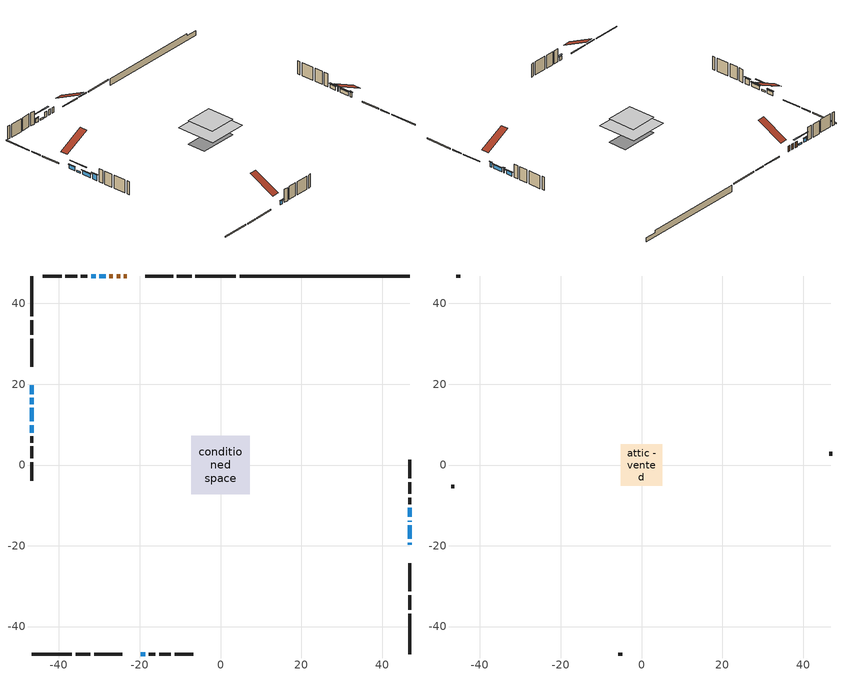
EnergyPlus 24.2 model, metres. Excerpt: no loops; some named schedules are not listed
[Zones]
conditioned space
 floor adiabatic (AdiabaticFloorConstruction): -7.24,-7.24 -7.24,7.24 7.24,7.24 7.24,-7.24 z3.36
 floor foundation (Slab1 construction): -7.03,-3.49 -7.03,3.49 7.03,3.49 7.03,-3.49 z-1.52
 wall outside (RimJoist1 construction): 3.81,46.8 -6.2,46.8 / -46.8,-46.8 -36.79,-46.8 / -46.8,46.8 -46.8,36.79 / 46.8,-46.8 46.8,-36.79 z0.92:1.22
 wall outside (RimJoist2 construction): -7.13,46.8 -10.79,46.8 / -35.86,-46.8 -32.2,-46.8 / -46.8,35.86 -46.8,32.2 / 46.8,-35.86 46.8,-32.2 z0.92:1.22
 wall outside (RimJoist3 construction): -11.72,46.8 -18.66,46.8 / -31.27,-46.8 -24.33,-46.8 / -46.8,31.27 -46.8,24.33 / 46.8,-31.27 46.8,-24.33 z0.92:1.22
 wall outside (AdiabaticWallConstruction 1): -23.22,46.8 -23.92,46.8 / -24.85,46.8 -25.73,46.8 / -26.66,46.8 -27.54,46.8 z0.92:2.95
 wall outside (AdiabaticWallConstruction): 46.8,-19.77 46.8,-19.21 / 46.8,-14 46.8,-13.77 z0.92:2.6; 46.8,-18.29 46.8,-14.93 / -46.8,19.77 -46.8,17.53 / -19.77,-46.8 -18.65,-46.8 / 46.8,-12.84 46.8,-10.61 / -30.92,46.8 -32.04,46.8 / -46.8,14.15 -46.8,10.8 z0.92:2.27; -28.46,46.8 -29.99,46.8 / -46.8,16.61 -46.8,15.08 z0.92:1.48; -46.8,9.87 -46.8,8.04 z0.92:2.95
 wall outside (Wall1 construction): -32.97,46.8 -34.54,46.8 / -17.72,-46.8 -16.15,-46.8 / -46.8,7.11 -46.8,5.53 / 46.8,-9.68 46.8,-8.1 z0.92:5.8
 wall outside (Wall2 construction): -35.47,46.8 -38.43,46.8 / -15.22,-46.8 -12.26,-46.8 / -46.8,4.6 -46.8,1.65 / 46.8,-7.17 46.8,-4.22 z0.92:5.8
 wall outside (Wall3 construction): -39.36,46.8 -44,46.8 / -11.33,-46.8 -6.69,-46.8 / -46.8,0.72 -46.8,-3.93 / 46.8,-3.29 46.8,1.36 z0.92:5.8
 wall foundation (FoundationWall1 construction): 4.73,46.8,-1.52 4.73,46.8,0.92 42.59,46.8,0.92 42.59,46.8,0.09 46.8,46.8,0.09 46.8,46.8,-1.52
 window (WindowConstruction 7): 46.8,-19.77 46.8,-19.21 z0.92:2.6
 window (WindowConstruction 4): 46.8,-18.28 46.8,-14.93 z0.92:2.27
 window (WindowConstruction 5): -46.8,19.77 -46.8,17.53 z0.92:2.27
 window (WindowConstruction 6): -19.77,-46.8 -18.65,-46.8 z0.92:2.27
 window (WindowConstruction 9): -28.46,46.8 -29.99,46.8 z0.92:1.48
 window (WindowConstruction 10): -46.8,16.61 -46.8,15.08 z0.92:1.48
 window (WindowConstruction 8): 46.8,-14 46.8,-13.77 z0.92:2.6
 window (WindowConstruction): 46.8,-12.84 46.8,-10.61 z0.92:2.27
 window (WindowConstruction 1): -30.92,46.8 -32.04,46.8 z0.92:2.27
 window (WindowConstruction 2): -46.8,14.15 -46.8,10.8 z0.92:2.27
 window (WindowConstruction 3): -46.8,9.87 -46.8,8.04 z0.92:2.95
 door (Door): -23.22,46.8 -23.92,46.8 z0.92:2.95
 door (Door 1): -24.85,46.8 -25.73,46.8 z0.92:2.95
 door (Door 2): -26.66,46.8 -27.54,46.8 z0.92:2.95
 ceiling adiabatic (AdiabaticFloorConstruction): 7.24,-7.24 7.24,7.24 -7.24,7.24 -7.24,-7.24 z3.36
attic - vented
 floor to conditioned space (Floor1 construction Reversed): -5.1,-5.1 -5.1,5.1 5.1,5.1 5.1,-5.1 z5.8
 wall outside (Wall4 construction): -44.93,46.8 -45.87,46.8 / -5.76,-46.8 -4.82,-46.8 / -46.8,-4.86 -46.8,-5.79 / 46.8,2.29 46.8,3.22 z0.92:5.8
 roof outside (Roof1 construction): -22.29,46.8,5.8 -22.29,37.15,10.62 -19.59,37.15,10.62 -19.59,46.8,5.8; -20.7,-46.8,5.8 -20.7,-37.15,10.62 -23.4,-37.15,10.62 -23.4,-46.8,5.8; -46.8,20.7,5.8 -37.15,20.7,10.62 -37.15,23.4,10.62 -46.8,23.4,5.8; 46.8,-20.7,5.8 37.15,-20.7,10.62 37.15,-23.4,10.62 46.8,-23.4,5.8
shading: 46.8,-18.92 46.8,-20.07 47.1,-20.07 47.1,-18.92 z2.9; 46.8,-14.63 46.8,-18.58 47.1,-18.58 47.1,-14.63 z2.57; -46.8,17.24 -46.8,20.07 -47.1,20.07 -47.1,17.24 z2.57; -18.35,-46.8 -20.07,-46.8 -20.07,-47.26 -18.35,-47.26 z2.57; -32.73,46.8 -25.72,46.8 -25.72,47.1 -32.73,47.1 z4.22; -46.8,12.34 -46.8,19.35 -47.1,19.35 -47.1,12.34 z4.22; 46.8,-13.47 46.8,-14.3 47.1,-14.3 47.1,-13.47 z2.9; 46.8,-10.31 46.8,-13.14 47.1,-13.14 47.1,-10.31 z2.57; -32.34,46.8 -30.62,46.8 -30.62,47.1 -32.34,47.1 z2.57; -46.8,10.5 -46.8,14.45 -47.1,14.45 -47.1,10.5 z2.57; -46.8,7.74 -46.8,10.17 -47.1,10.17 -47.1,7.74 z3.25
[Building]
Building 1: Terrain=Suburbs
[Site:Location]
Quebec Intl AP_QC: Latitude {deg}=46.8; Longitude {deg}=-71.38; Time Zone {hr}=-5; Elevation {m}=74; Keep Site Location Information=Yes
[Site:GroundTemperature:Shallow]
0.0108218, -2.24938, -2.43038, -1.3578, 2.94801, 7.23376, 10.9493, 13.303, 13.5029, 11.5886, 7.96783, 3.81355
[Site:WaterMainsTemperature]
Calculation Method=Schedule; Temperature Schedule=mains temperature schedule
[Material] Roughness=Rough; Thermal Absorptance=0.9
Name | Thickness {m} | Conductivity {W/m-K} | Density {kg/m3} | Specific Heat {J/kg-K} | Solar Absorptance | Visible Absorptance
asphalt or fiberglass shingles | 0.00635 | 0.162714 | 1121.4 | 1465.45 | 0.84 | 0.84
ceiling loosefill ins | 0.254 | 0.0480833 | 16.02 | 1046.75 | 0.7 | 0.7
ceiling stud and cavity | 0.1397 | 0.196865 | 65.682 | 1177.47 | 0.7 | 0.7
concrete 4.0 in. | 0.1016 | 1.803125 | 2242.8 | 837.4 | 0.7 | 0.7
concrete 8.0 in. | 0.2032 | 1.803125 | 2242.8 | 837.4 | 0.7 | 0.7
door material | 0.04445 | 0.0451087 | 512.64 | 1214.23 | 0.7 | 0.7
exterior vertical ins | 0.0460229 | 0.029427 | 32.04 | 1214.23 | 0.7 | 0.7
floor covering | 0.0127 | 0.0433444 | 54.468 | 1339.84 | 0.6 | 0.6
floor rigid ins; wall rigid ins 1 | 0.512978 | 0.029427 | 32.04 | 1214.23 | 0.7 | 0.7
floor stud and cavity | 0.1397 | 1.75129 | 37.0049 | 1207.88 | 0.7 | 0.7
furniture material conditioned space 1 | 0.1524 | 0.115458 | 640.8 | 1214.23 | 0.6 | 0.6
gypsum board | 0.0127 | 0.160291 | 801 | 837.4 | 0.6 | 0.6
gypsum board 1 | 0.0127 | 0.160291 | 801 | 837.4 | 0.7 | 0.7
osb sheathing 0.5 in. | 0.0127 | 0.115458 | 512.64 | 1214.23 | 0.7 | 0.7
osb sheathing 0.75 in. | 0.01905 | 0.115458 | 512.64 | 1214.23 | 0.7 | 0.7
osb sheathing 2.0 in. | 0.0508 | 0.115458 | 512.64 | 1214.23 | 0.7 | 0.7
rim joist rigid ins; wall rigid ins | 0.051816 | 0.029427 | 32.04 | 1214.23 | 0.7 | 0.7
rim joist stud and cavity | 0.0508 | 0.0347766 | 125.044 | 1163.47 | 0.6 | 0.6
rim joist stud and cavity 1 | 0.0508 | 0.0294214 | 125.044 | 1163.47 | 0.6 | 0.6
wall stud and cavity | 0.1397 | 0.132231 | 139.0536 | 1170.24 | 0.7 | 0.7
wall stud and cavity 1 | 0.1397 | 0.0989258 | 139.0536 | 1170.24 | 0.7 | 0.7
wall stud and cavity 2 | 0.1397 | 0.0986797 | 139.0536 | 1170.24 | 0.7 | 0.7
wall stud and cavity 3 | 0.0889 | 6.1454 | 50.32683 | 1063.81 | 0.6 | 0.6
wall stud and cavity 4 | 0.0889 | 0.380278 | 52.3479 | 1209.89 | 0.7 | 0.7
wall stud and cavity 5 | 0.0889 | 0.391764 | 83.0341 | 1211.67 | 0.7 | 0.7
wood siding | 0.0254 | 0.102417 | 544.68 | 1172.36 | 0 | 0
wood siding 1 | 0.00254 | 0.102417 | 544.68 | 1172.36 | 0 | 0
wood siding 2; wood siding 3; wood siding 4 | 0.0254 | 0.102417 | 544.68 | 1172.36 | 0.7 | 0.7
[WindowMaterial:SimpleGlazingSystem]
Name | U-Factor {W/m2-K} | Solar Heat Gain Coefficient
WindowMaterial | 2.93496 | 0.6
WindowMaterial 1 | 2.97584 | 0.59
WindowMaterial 2 | 2.96789 | 0.62
WindowMaterial 3 | 3.131417 | 0.48
WindowMaterial 4 | 3.00991 | 0.48
WindowMaterial 5 | 3.0559 | 0.43
[Construction]
AdiabaticFloorConstruction: floor stud and cavity, floor rigid ins, osb sheathing 0.75 in., floor covering
AdiabaticWallConstruction: wood siding 3, wall rigid ins 1, wall stud and cavity 4, gypsum board
AdiabaticWallConstruction 1: wood siding 4, wall rigid ins 1, wall stud and cavity 4, gypsum board
Door; Door 1; Door 2: door material
Floor1 construction Reversed: gypsum board, ceiling stud and cavity, ceiling loosefill ins
FoundationWall1 construction: concrete 8.0 in., gypsum board 1
furniture construction conditioned space 1: furniture material conditioned space 1
PartitionWallConstruction: gypsum board, wall stud and cavity 5, gypsum board
RimJoist1 construction; RimJoist3 construction: wood siding 2, rim joist rigid ins, osb sheathing 2.0 in., rim joist stud and cavity
RimJoist2 construction: wood siding 2, osb sheathing 2.0 in., rim joist stud and cavity 1
Roof1 construction: asphalt or fiberglass shingles
Slab1 construction: concrete 4.0 in.
Wall1 construction: wood siding, wall rigid ins, osb sheathing 0.5 in., wall stud and cavity, gypsum board
Wall2 construction: wood siding, wall rigid ins, osb sheathing 0.5 in., wall stud and cavity 1, gypsum board
Wall3 construction: wood siding, wall rigid ins, osb sheathing 0.5 in., wall stud and cavity 2, gypsum board
Wall4 construction: wood siding 1, wall stud and cavity 3
WindowConstruction; WindowConstruction 1; WindowConstruction 2; WindowConstruction 4; WindowConstruction 5; WindowConstruction 6: WindowMaterial
WindowConstruction 10: WindowMaterial 5
WindowConstruction 3: WindowMaterial 1
WindowConstruction 7: WindowMaterial 2
WindowConstruction 8: WindowMaterial 3
WindowConstruction 9: WindowMaterial 4
[Zone] Multiplier=1; Part of Total Floor Area=Yes
Name | Volume {m3}
attic - vented | 79.1092
conditioned space | 769.1
[Space]
Name | Zone | Volume {m3}
attic - vented 1 | attic - vented | 79.1092
conditioned space 1 | conditioned space | 769.1
[ZoneInfiltration:EffectiveLeakageArea]
infil attic - vented 1: Zone or Space=attic - vented 1; Schedule=Always On Discrete; Effective Air Leakage Area {cm2}=3841.85; Stack Coefficient=0.000674543; Wind Coefficient=1.75479e-05
[ZoneMixing]
whole house fan mix: Zone or Space=attic - vented; Schedule=Always On Continuous; Design Flow Rate Calculation Method=Flow/Zone; Design Flow Rate {m3/s}=0; Source Zone or Space=conditioned space
[SurfaceProperty:ExposedFoundationPerimeter]
Slab1: Exposed Perimeter Calculation Method=TotalExposedPerimeter; Total Exposed Perimeter {m}=42.062
[InternalMass] Zone or ZoneList=conditioned space; Space or SpaceList=conditioned space 1
Name | Construction | Surface Area {m2}
furniture mass conditioned space 1 | furniture construction conditioned space 1 | 123.044
partition wall mass | PartitionWallConstruction | 307.61
[Lights]
interior lighting: Zone or ZoneList or Space or SpaceList=conditioned space 1; Schedule=interior lighting schedule; Design Level Calculation Method=LightingLevel; Lighting Level {W}=343.2; Return Air Fraction=0; Fraction Radiant=0.6; Fraction Visible=0.2; Fraction Replaceable=1
[People]
occupants: Zone or ZoneList or Space or SpaceList=conditioned space 1; Number of People Schedule=occupants schedule; Number of People Calculation Method=People; Number of People=3; Fraction Radiant=0.314171; Sensible Heat Fraction=0.56303; Activity Level Schedule=occupants activity schedule; Carbon Dioxide Generation Rate {m3/s-W}=0; Enable ASHRAE 55 Comfort Warnings=No; Mean Radiant Temperature Calculation Type=EnclosureAveraged
[ElectricEquipment] Zone or ZoneList or Space or SpaceList=conditioned space 1; Design Level Calculation Method=EquipmentLevel
Name | Schedule | Design Level {W} | Fraction Latent | Fraction Radiant | Fraction Lost
clothes dryer | clothes dryer schedule | 140.772 | 0.015 | 0.081 | 0.85
clothes washer | clothes washer schedule | 32.1985 | 0.03 | 0.162 | 0.7
cooking range | cooking range schedule | 215.147 | 0.08 | 0.432 | 0.2
dishwasher | dishwasher schedule | 66.8632 | 0.3 | 0.18 | 0.4
fridge | fridge schedule | 72.9452 | 0 | 0.6 | 0
mech vent house fan | mech vent house fan schedule | 800 | 0 | 0 | 1
mech vent house fan cfis | mech vent house fan cfis schedule | 0 | 0 | 0 | 0
misc plug loads | misc plug loads schedule | 494.7 | 0.045 | 0.513 | 0.1
whole house fan | Always On Discrete | 0 | 0 | 0 | 1
[OtherEquipment] Zone or ZoneList or Space or SpaceList=conditioned space 1; Design Level Calculation Method=EquipmentLevel
Name | Fuel Type | Schedule | Design Level {W} | Fraction Latent | Fraction Radiant | Fraction Lost
clothes dryer 1 | Electricity | clothes dryer schedule | 0 | 0.015 | 0.081 | 0.85
cooking range 1 | Electricity | cooking range schedule | 0 | 0.08 | 0.432 | 0.2
general water use latent | None | general water use schedule | 62.594 | 1 | 0 | 0
general water use sensible | None | general water use schedule | -61.6891 | 0 | 0.6 | 0
mech vent house fan latent load | None | Always On Discrete | 0 | 1 | 0 | 0
mech vent house fan sensible load | None | Always On Discrete | 0 | 0 | 0 | 0
water heater energy adjustment1 | Electricity | Always On Discrete | 0.01 | 0 | 0 | 1
[ZoneInfiltration:DesignFlowRate] Zone or ZoneList or Space or SpaceList=conditioned space 1; Schedule=Always On Discrete; Design Flow Rate Calculation Method=Flow/Zone; Design Flow Rate {m3/s}=0
infil flow; natural vent flow; whole house fan flow
[AvailabilityManager:Scheduled]
central ac airloop Availability Manager: Schedule=Always On Discrete
[Foundation:Kiva]
Foundation Kiva 1: Initial Indoor Air Temperature {C}=21; Wall Height Above Grade {m}=0.919978; Wall Depth Below Slab {m}=0.2032; Custom Block Material Name 1=exterior vertical ins; Custom Block Depth 1 {m}=2.43998; Custom Block X Position 1 {m}=0.2159; Custom Block Z Position 1 {m}=0
[Foundation:Kiva:Settings]
Soil Conductivity {W/m-K}=0.849921; Soil Density {kg/m3}=1842.3; Soil Specific Heat {J/kg-K}=418.7; Ground Solar Absorptivity=0.9; Ground Thermal Absorptivity=0.9; Ground Surface Roughness {m}=0.03; Far-Field Width {m}=40; Deep-Ground Boundary Condition=ZeroFlux; Deep-Ground Depth {m}=40; Minimum Cell Dimension {m}=0.2; Maximum Cell Growth Coefficient=3; Simulation Timestep=Timestep
[Exterior:Lights]
exterior lighting: Schedule=exterior lighting schedule; Design Level {W}=75.6
[EnergyManagementSystem:GlobalVariable]
central_ac_airloop_Fan_RTF
infil_program_Qfan
infil_program_Qinf
natural_vent_program_Qnv
natural_vent_program_Qwhf
[EnergyManagementSystem:Sensor]
Name | Output:Variable or Output:Meter Index Key | Output:Variable or Output:Meter
airflow_gain | infil flow | Infiltration Sensible Heat Gain Energy
airflow_gain_1 | natural vent flow | Infiltration Sensible Heat Gain Energy
airflow_gain_2 | whole house fan flow | Infiltration Sensible Heat Gain Energy
airflow_loss | infil flow | Infiltration Sensible Heat Loss Energy
airflow_loss_1 | natural vent flow | Infiltration Sensible Heat Loss Energy
airflow_loss_2 | whole house fan flow | Infiltration Sensible Heat Loss Energy
clg_load_cond |  | Cooling:EnergyTransfer:Zone:CONDITIONED SPACE
clg_sp_s; clg_sp_s_1 | cooling setpoint | Schedule Value
clothes_dryer_exhaust_0_sch_s | clothes dryer exhaust 0 schedule | Schedule Value
cool_season | cooling season schedule | Schedule Value
htg_load_cond |  | Heating:EnergyTransfer:Zone:CONDITIONED SPACE
htg_sp_s; htg_sp_s_1 | heating setpoint | Schedule Value
ig_ee_conv | clothes dryer | Electric Equipment Convective Heating Energy
ig_ee_conv_2 | cooking range | Electric Equipment Convective Heating Energy
ig_ee_conv_4 | fridge | Electric Equipment Convective Heating Energy
ig_ee_conv_5 | misc plug loads | Electric Equipment Convective Heating Energy
ig_ee_conv_6 | whole house fan | Electric Equipment Convective Heating Energy
ig_ee_rad | clothes dryer | Electric Equipment Radiant Heating Energy
ig_ee_rad_2 | cooking range | Electric Equipment Radiant Heating Energy
ig_ee_rad_4 | fridge | Electric Equipment Radiant Heating Energy
ig_ee_rad_5 | misc plug loads | Electric Equipment Radiant Heating Energy
ig_ee_rad_6 | whole house fan | Electric Equipment Radiant Heating Energy
ig_lgt_conv | interior lighting | Lights Convective Heating Energy
ig_lgt_rad | interior lighting | Lights Radiant Heating Energy
ig_lgt_vis | interior lighting | Lights Visible Radiation Heating Energy
ig_oe_conv | clothes dryer 1 | Other Equipment Convective Heating Energy
ig_oe_conv_1 | cooking range 1 | Other Equipment Convective Heating Energy
ig_oe_conv_2 | general water use latent | Other Equipment Convective Heating Energy
ig_oe_conv_3 | general water use sensible | Other Equipment Convective Heating Energy
ig_oe_conv_4 | water heater energy adjustment1 | Other Equipment Convective Heating Energy
ig_oe_rad | clothes dryer 1 | Other Equipment Radiant Heating Energy
ig_oe_rad_1 | cooking range 1 | Other Equipment Radiant Heating Energy
ig_oe_rad_2 | general water use latent | Other Equipment Radiant Heating Energy
ig_oe_rad_3 | general water use sensible | Other Equipment Radiant Heating Energy
ig_oe_rad_4 | water heater energy adjustment1 | Other Equipment Radiant Heating Energy
ig_ppl_conv | occupants | People Convective Heating Energy
ig_ppl_rad | occupants | People Radiant Heating Energy
im_conv | furniture mass conditioned space 1 | Surface Inside Face Convection Heat Gain Energy
im_conv_1 | partition wall mass | Surface Inside Face Convection Heat Gain Energy
im_ig | furniture mass conditioned space 1 | Surface Inside Face Internal Gains Radiation Heat Gain Energy
im_ig_1 | partition wall mass | Surface Inside Face Internal Gains Radiation Heat Gain Energy
im_lgt | furniture mass conditioned space 1 | Surface Inside Face Lights Radiation Heat Gain Energy
im_lgt_1 | partition wall mass | Surface Inside Face Lights Radiation Heat Gain Energy
im_sol | furniture mass conditioned space 1 | Surface Inside Face Solar Radiation Heat Gain Energy
im_sol_1 | partition wall mass | Surface Inside Face Solar Radiation Heat Gain Energy
im_surf | furniture mass conditioned space 1 | Surface Inside Face Net Surface Thermal Radiation Heat Gain Energy
im_surf_1 | partition wall mass | Surface Inside Face Net Surface Thermal Radiation Heat Gain Energy
mv_conv | mech vent house fan | Electric Equipment Convective Heating Energy
mv_conv_1 | mech vent house fan cfis | Electric Equipment Convective Heating Energy
mv_conv_2 | mech vent house fan latent load | Other Equipment Convective Heating Energy
mv_conv_3 | mech vent house fan sensible load | Other Equipment Convective Heating Energy
mv_rad | mech vent house fan | Electric Equipment Radiant Heating Energy
mv_rad_1 | mech vent house fan cfis | Electric Equipment Radiant Heating Energy
mv_rad_2 | mech vent house fan latent load | Other Equipment Radiant Heating Energy
mv_rad_3 | mech vent house fan sensible load | Other Equipment Radiant Heating Energy
natural_vent_s | natural vent schedule | Schedule Value
out_pb_s |  | Site Outdoor Air Barometric Pressure
out_wt_s |  | Site Outdoor Air Humidity Ratio
site_vw_s |  | Site Wind Speed
ss_back_out | Window1 | Surface Window Shortwave from Zone Back Out Window Heat Transfer Rate
ss_back_out_1 | Window10 | Surface Window Shortwave from Zone Back Out Window Heat Transfer Rate
ss_back_out_10 | Window9 | Surface Window Shortwave from Zone Back Out Window Heat Transfer Rate
ss_back_out_2 | Window13 | Surface Window Shortwave from Zone Back Out Window Heat Transfer Rate
ss_back_out_3 | Window15 | Surface Window Shortwave from Zone Back Out Window Heat Transfer Rate
ss_back_out_4 | Window16 | Surface Window Shortwave from Zone Back Out Window Heat Transfer Rate
ss_back_out_5 | Window18 | Surface Window Shortwave from Zone Back Out Window Heat Transfer Rate
ss_back_out_6 | Window2 | Surface Window Shortwave from Zone Back Out Window Heat Transfer Rate
ss_back_out_7 | Window3 | Surface Window Shortwave from Zone Back Out Window Heat Transfer Rate
ss_back_out_8 | Window5 | Surface Window Shortwave from Zone Back Out Window Heat Transfer Rate
ss_back_out_9 | Window6 | Surface Window Shortwave from Zone Back Out Window Heat Transfer Rate
ss_conv | Door1 | Surface Inside Face Convection Heat Gain Energy
ss_conv_1 | Door2 | Surface Inside Face Convection Heat Gain Energy
ss_conv_10 | Window3 | Surface Inside Face Convection Heat Gain Energy
ss_conv_11 | Window5 | Surface Inside Face Convection Heat Gain Energy
ss_conv_12 | Window6 | Surface Inside Face Convection Heat Gain Energy
ss_conv_13 | Window9 | Surface Inside Face Convection Heat Gain Energy
ss_conv_2 | Door3 | Surface Inside Face Convection Heat Gain Energy
ss_conv_3 | Window1 | Surface Inside Face Convection Heat Gain Energy
ss_conv_4 | Window10 | Surface Inside Face Convection Heat Gain Energy
ss_conv_5 | Window13 | Surface Inside Face Convection Heat Gain Energy
ss_conv_6 | Window15 | Surface Inside Face Convection Heat Gain Energy
ss_conv_7 | Window16 | Surface Inside Face Convection Heat Gain Energy
ss_conv_8 | Window18 | Surface Inside Face Convection Heat Gain Energy
ss_conv_9 | Window2 | Surface Inside Face Convection Heat Gain Energy
ss_ig | Door1 | Surface Inside Face Internal Gains Radiation Heat Gain Energy
ss_ig_1 | Door2 | Surface Inside Face Internal Gains Radiation Heat Gain Energy
ss_ig_10 | Window3 | Surface Inside Face Internal Gains Radiation Heat Gain Energy
ss_ig_11 | Window5 | Surface Inside Face Internal Gains Radiation Heat Gain Energy
ss_ig_12 | Window6 | Surface Inside Face Internal Gains Radiation Heat Gain Energy
ss_ig_13 | Window9 | Surface Inside Face Internal Gains Radiation Heat Gain Energy
ss_ig_2 | Door3 | Surface Inside Face Internal Gains Radiation Heat Gain Energy
ss_ig_3 | Window1 | Surface Inside Face Internal Gains Radiation Heat Gain Energy
ss_ig_4 | Window10 | Surface Inside Face Internal Gains Radiation Heat Gain Energy
ss_ig_5 | Window13 | Surface Inside Face Internal Gains Radiation Heat Gain Energy
ss_ig_6 | Window15 | Surface Inside Face Internal Gains Radiation Heat Gain Energy
ss_ig_7 | Window16 | Surface Inside Face Internal Gains Radiation Heat Gain Energy
ss_ig_8 | Window18 | Surface Inside Face Internal Gains Radiation Heat Gain Energy
ss_ig_9 | Window2 | Surface Inside Face Internal Gains Radiation Heat Gain Energy
ss_lgt | Door1 | Surface Inside Face Lights Radiation Heat Gain Energy
ss_lgt_1 | Door2 | Surface Inside Face Lights Radiation Heat Gain Energy
ss_lgt_2 | Door3 | Surface Inside Face Lights Radiation Heat Gain Energy
ss_sol | Door1 | Surface Inside Face Solar Radiation Heat Gain Energy
ss_sol_1 | Door2 | Surface Inside Face Solar Radiation Heat Gain Energy
ss_sol_2 | Door3 | Surface Inside Face Solar Radiation Heat Gain Energy
ss_surf | Door1 | Surface Inside Face Net Surface Thermal Radiation Heat Gain Energy
ss_surf_1 | Door2 | Surface Inside Face Net Surface Thermal Radiation Heat Gain Energy
ss_surf_10 | Window3 | Surface Inside Face Net Surface Thermal Radiation Heat Gain Energy
ss_surf_11 | Window5 | Surface Inside Face Net Surface Thermal Radiation Heat Gain Energy
ss_surf_12 | Window6 | Surface Inside Face Net Surface Thermal Radiation Heat Gain Energy
ss_surf_13 | Window9 | Surface Inside Face Net Surface Thermal Radiation Heat Gain Energy
ss_surf_2 | Door3 | Surface Inside Face Net Surface Thermal Radiation Heat Gain Energy
ss_surf_3 | Window1 | Surface Inside Face Net Surface Thermal Radiation Heat Gain Energy
ss_surf_4 | Window10 | Surface Inside Face Net Surface Thermal Radiation Heat Gain Energy
ss_surf_5 | Window13 | Surface Inside Face Net Surface Thermal Radiation Heat Gain Energy
ss_surf_6 | Window15 | Surface Inside Face Net Surface Thermal Radiation Heat Gain Energy
ss_surf_7 | Window16 | Surface Inside Face Net Surface Thermal Radiation Heat Gain Energy
ss_surf_8 | Window18 | Surface Inside Face Net Surface Thermal Radiation Heat Gain Energy
ss_surf_9 | Window2 | Surface Inside Face Net Surface Thermal Radiation Heat Gain Energy
ss_trans_in | Window1 | Surface Window Transmitted Solar Radiation Rate
ss_trans_in_1 | Window10 | Surface Window Transmitted Solar Radiation Rate
ss_trans_in_10 | Window9 | Surface Window Transmitted Solar Radiation Rate
ss_trans_in_2 | Window13 | Surface Window Transmitted Solar Radiation Rate
ss_trans_in_3 | Window15 | Surface Window Transmitted Solar Radiation Rate
ss_trans_in_4 | Window16 | Surface Window Transmitted Solar Radiation Rate
ss_trans_in_5 | Window18 | Surface Window Transmitted Solar Radiation Rate
ss_trans_in_6 | Window2 | Surface Window Transmitted Solar Radiation Rate
ss_trans_in_7 | Window3 | Surface Window Transmitted Solar Radiation Rate
ss_trans_in_8 | Window5 | Surface Window Transmitted Solar Radiation Rate
ss_trans_in_9 | Window6 | Surface Window Transmitted Solar Radiation Rate
ss_trans_out | Window1 | Surface Inside Face Initial Transmitted Diffuse Transmitted Out Window Solar Radiation Rate
ss_trans_out_1 | Window10 | Surface Inside Face Initial Transmitted Diffuse Transmitted Out Window Solar Radiation Rate
ss_trans_out_10 | Window9 | Surface Inside Face Initial Transmitted Diffuse Transmitted Out Window Solar Radiation Rate
ss_trans_out_2 | Window13 | Surface Inside Face Initial Transmitted Diffuse Transmitted Out Window Solar Radiation Rate
ss_trans_out_3 | Window15 | Surface Inside Face Initial Transmitted Diffuse Transmitted Out Window Solar Radiation Rate
ss_trans_out_4 | Window16 | Surface Inside Face Initial Transmitted Diffuse Transmitted Out Window Solar Radiation Rate
ss_trans_out_5 | Window18 | Surface Inside Face Initial Transmitted Diffuse Transmitted Out Window Solar Radiation Rate
ss_trans_out_6 | Window2 | Surface Inside Face Initial Transmitted Diffuse Transmitted Out Window Solar Radiation Rate
ss_trans_out_7 | Window3 | Surface Inside Face Initial Transmitted Diffuse Transmitted Out Window Solar Radiation Rate
ss_trans_out_8 | Window5 | Surface Inside Face Initial Transmitted Diffuse Transmitted Out Window Solar Radiation Rate
